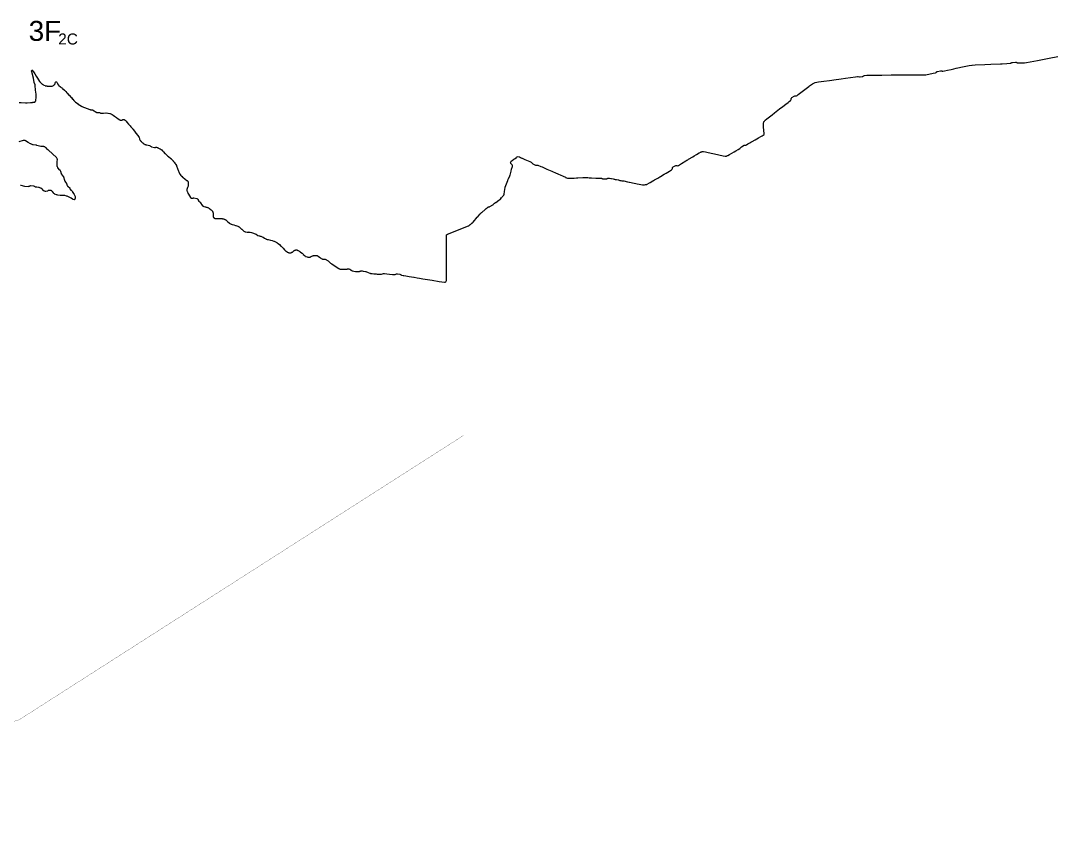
# Model space of a CAD drawing. Header units: metres. Extents: x -4 to 509425, y 7549 to 4732445.
# Drawn here: x 489104 to 498460, y 4718934 to 4726331 of the extents above; entities that cross this region are included whole.
import ezdxf

# ---------------------------------------------------------------- set-up
doc = ezdxf.new("R2010")
doc.units = ezdxf.units.M
doc.header["$LTSCALE"] = 0.01
doc.header["$MEASUREMENT"] = 0
doc.layers.add('----tav posible trazado', color=50, linetype='Continuous')
for name, color, linetype, lineweight in [('LEAR TRAMOS AEREOS TEXTO', 2, 'Continuous', 0), ('LEAR TRAMOS SUBTERRANEOS', 1, 'Continuous', 0), ('NUMERO CIRCUITOS', 6, 'Continuous', 0)]:
    doc.layers.add(name, color=color, linetype=linetype, lineweight=lineweight)
doc.styles.add('SOLARIA 2', font='arial.ttf')

msp = doc.modelspace()

# ---------------------------------------------------------------- linework, layer by layer
at = {"layer": '----tav posible trazado', "const_width": 2}
msp.add_lwpolyline([(493126.297, 4722566.687), (489089.768, 4719983.412), (487391.991, 4719524.721), (486385.747, 4719333.899), (484807.586, 4719492.276), (483449.21, 4719303.957), (482224.131, 4719297.677), (480281.462, 4719364.551), (479800.807, 4719478.806), (478248.851, 4719057.394), (477438.206, 4718935.458)], dxfattribs=at)
at = {"layer": 'LEAR TRAMOS SUBTERRANEOS'}
for points in [[(489091.183, 4725588.51), (489108.352, 4725588.65, -0.02373126), (489109.869, 4725588.59), (489146.597, 4725585.396, 0.02169532), (489147.984, 4725585.335), (489162.127, 4725585.335, 0.02635761), (489163.81, 4725585.424), (489193.974, 4725588.615, -0.02193114), (489195.374, 4725588.702), (489211.379, 4725588.985, 0.02339505), (489212.872, 4725589.081), (489226.171, 4725590.567, 0.16550363), (489235.502, 4725594.952), (489235.892, 4725595.328, 0.14128763), (489240.318, 4725603.009), (489241.807, 4725609.042, 0.03235902), (489242.172, 4725611.079), (489244.355, 4725630.375, 0.03383912), (489244.452, 4725632.536), (489243.775, 4725662.411, 0.02533304), (489243.657, 4725664.027), (489239.342, 4725698.654, -0.011092), (489239.27, 4725699.36), (489235.783, 4725743.069, 0.05729212), (489235.078, 4725746.655), (489227.97, 4725768.959, -0.02512427), (489227.559, 4725770.513), (489219.769, 4725807.414, -0.001754), (489219.747, 4725807.524), (489212.539, 4725842.894, 0.01560214), (489212.309, 4725843.865), (489203.852, 4725875.222, -0.94798262), (489214.669, 4725878.769), (489218.679, 4725868.438, 0.04793127), (489220.054, 4725865.703), (489232.035, 4725846.67, -0.00433458), (489232.181, 4725846.434), (489243.556, 4725827.648), (489256.8, 4725809.626, -0.02335185), (489257.834, 4725808.071), (489275.633, 4725778.401, 0.04646993), (489277.829, 4725775.411), (489282.563, 4725770.078, 0.02951025), (489284.231, 4725768.41), (489297.579, 4725756.544, 0.02809959), (489298.987, 4725755.427), (489311.45, 4725746.636, 0.06028295), (489314.835, 4725744.814), (489325.723, 4725740.547, 0.05204183), (489328.925, 4725739.662), (489341.905, 4725737.494, 0.02627188), (489343.574, 4725737.305), (489353.815, 4725736.685, 0.01273313), (489354.629, 4725736.657), (489389.623, 4725736.324, 0.1919976), (489400.673, 4725740.608), (489409.485, 4725748.805, 0.01933551), (489410.358, 4725749.682), (489414.698, 4725754.395, 0.13017768), (489418.52, 4725761.642), (489420.803, 4725771.553, -0.72012197), (489432.131, 4725772.645), (489437.725, 4725760.078, 0.04762344), (489439.22, 4725757.429), (489447.035, 4725746.226, 0.06031166), (489449.599, 4725743.359), (489464.637, 4725730.151), (489471.914, 4725724.421), (489483.484, 4725716.35, -0.02756633), (489484.873, 4725715.264), (489501.506, 4725700.697, -0.01926618), (489502.401, 4725699.849), (489513.307, 4725688.701, -0.02819002), (489514.494, 4725687.344), (489523.015, 4725676.403, 0.02302321), (489523.972, 4725675.284), (489530.022, 4725668.84, -0.00837848), (489530.382, 4725668.443), (489542.49, 4725654.646, 0.00988042), (489542.916, 4725654.179), (489563.407, 4725632.612, -0.02444855), (489564.427, 4725631.427), (489575.091, 4725617.744, 0.02724321), (489576.236, 4725616.43), (489587.364, 4725604.976, 0.00029696), (489587.377, 4725604.962), (489598.222, 4725593.827, 0.04972005), (489600.651, 4725591.784), (489626.14, 4725574.349, -0.01629231), (489626.981, 4725573.733), (489640.043, 4725563.488, 0.0346649), (489641.878, 4725562.245), (489657.099, 4725553.398, 0.03710045), (489659.232, 4725552.362), (489732.221, 4725523.366, 0.08706781), (489737.637, 4725522.244), (489748.947, 4725521.896, -0.1244438), (489756.488, 4725519.741), (489795.134, 4725497.306, 0.19467798), (489807.019, 4725495.614), (489809.328, 4725496.186, -0.15443971), (489818.963, 4725495.575), (489826.453, 4725492.672, 0.08759336), (489831.911, 4725491.593), (489855.536, 4725491.113, 0.01808719), (489856.693, 4725491.132), (489877.609, 4725492.221, -0.02112194), (489878.961, 4725492.234), (489895.394, 4725491.701, -0.04750682), (489898.404, 4725491.315), (489914.029, 4725487.783, -0.05295408), (489917.229, 4725486.693), (489922.928, 4725484.052), (489933.225, 4725478.756, -0.01854286), (489934.259, 4725478.175), (489944.808, 4725471.719, -0.02024504), (489945.884, 4725470.999), (489955.7, 4725463.84, -0.00010258), (489955.705, 4725463.836), (489973.864, 4725450.58, -0.00713726), (489974.229, 4725450.305), (489989.349, 4725438.591, 0.01348055), (489990.045, 4725438.082), (490002.886, 4725429.198, 0.18688222), (490014.123, 4725426.499), (490021.42, 4725427.481, 0.0970411), (490027.246, 4725429.459), (490032.393, 4725432.146, -0.36053894), (490052.36, 4725427.872), (490060.591, 4725417.437, 0.00019674), (490060.599, 4725417.427), (490068.002, 4725408.541, 0.0048895), (490068.205, 4725408.302), (490082.388, 4725391.939, 0.00261474), (490082.498, 4725391.813), (490097.092, 4725375.326, 0.00002737), (490097.093, 4725375.325), (490104.373, 4725367.103, 0.01775813), (490105.156, 4725366.279), (490109.676, 4725361.852, -0.03707042), (490111.241, 4725360.073), (490120.784, 4725347.456, 0.01439807), (490121.36, 4725346.737), (490141.104, 4725323.538, -0.01881977), (490141.849, 4725322.592), (490176.38, 4725275.215, -0.08807244), (490178.834, 4725270.188), (490182.585, 4725257.069, 0.06719923), (490184.302, 4725253.147), (490190.122, 4725243.586, 0.01441615), (490190.624, 4725242.812), (490194.443, 4725237.284, 0.04664775), (490196.357, 4725235.001), (490198.018, 4725233.358, -0.00068112), (490198.049, 4725233.328), (490199.763, 4725231.623, 0.02169873), (490200.789, 4725230.688), (490204.049, 4725227.966, -0.02430383), (490205.192, 4725226.913), (490211.154, 4725220.859, 0.01980002), (490212.078, 4725219.993), (490215.33, 4725217.176, 0.02639909), (490216.663, 4725216.14), (490221.547, 4725212.739, 0.0289411), (490223.125, 4725211.771), (490227.808, 4725209.258, 0.01737488), (490228.805, 4725208.767), (490231.517, 4725207.546, 0.02222415), (490232.838, 4725207.021), (490237.456, 4725205.418, 0.00104051), (490237.519, 4725205.396), (490239.103, 4725204.853, 0.02143138), (490240.418, 4725204.465), (490247.988, 4725202.579, 0.00619955), (490248.374, 4725202.487), (490274.118, 4725196.746, -0.16453465), (490282.882, 4725191.425), (490284.025, 4725190.066, 0.16900236), (490293.061, 4725184.687), (490320.345, 4725179.099, 0.12251805), (490328.063, 4725179.421), (490332.177, 4725180.629, -0.16033222), (490342.176, 4725180.305), (490348.202, 4725178.103, -0.03432947), (490350.206, 4725177.211), (490367.411, 4725168.087), (490371.794, 4725165.624), (490379.574, 4725160.072, -0.00279527), (490379.719, 4725159.967), (490382.366, 4725158.033, -0.03436675), (490384.047, 4725156.618), (490391.657, 4725149.26, -0.01928983), (490392.511, 4725148.369), (490401.079, 4725138.701, 0.01131162), (490401.571, 4725138.17), (490413.97, 4725125.394, 0.00979682), (490414.415, 4725124.952), (490434.622, 4725105.7, 0.01990999), (490435.578, 4725104.859), (490446.172, 4725096.265, 0.00264964), (490446.304, 4725096.158), (490468.333, 4725078.671, -0.02986555), (490469.755, 4725077.396), (490478.579, 4725068.484, -0.01937995), (490479.416, 4725067.569), (490483.121, 4725063.197, 0.00584406), (490483.366, 4725062.915), (490488.921, 4725056.66, -0.01652087), (490489.596, 4725055.847), (490497.486, 4725045.685, -0.00134292), (490497.539, 4725045.617), (490504.032, 4725037.16, 0.00087915), (490504.067, 4725037.115), (490507.527, 4725032.642, -0.01840029), (490508.212, 4725031.685), (490511.147, 4725027.25, -0.00460782), (490511.308, 4725027.003), (490511.981, 4725025.943, -0.02699231), (490512.828, 4725024.439), (490517.455, 4725015.06, -0.02037964), (490517.984, 4725013.869), (490537.154, 4724965.428, -0.00321084), (490537.229, 4724965.237), (490539.935, 4724958.133, 0.02073729), (490540.458, 4724956.914), (490549.46, 4724938.133, 0.02570418), (490550.245, 4724936.689), (490551.885, 4724934.014, 0.02831446), (490552.917, 4724932.526), (490558.874, 4724924.896, 0.01420982), (490559.454, 4724924.196), (490563.959, 4724919.057, 0.03377631), (490565.489, 4724917.533), (490574.157, 4724909.992, 0.0188206), (490575.095, 4724909.237), (490596.805, 4724893.051, 0.00260515), (490596.939, 4724892.952), (490613.637, 4724880.771, -0.01847722), (490614.565, 4724880.039), (490616.422, 4724878.462, -0.05626133), (490618.88, 4724875.846), (490620.161, 4724874.132, -0.05932232), (490622.052, 4724870.855), (490623.67, 4724867.079, -0.03525753), (490624.409, 4724864.95), (490624.881, 4724863.205, -0.05888599), (490625.428, 4724859.49), (490625.507, 4724856.709, -0.0164524), (490625.503, 4724855.656), (490625.021, 4724842.711, 0.0171664), (490625.018, 4724841.612), (490625.214, 4724835.369, -0.09516735), (490624.262, 4724829.408), (490619.433, 4724816.101, 0.01554219), (490619.123, 4724815.156), (490613.706, 4724796.727, 0.14752144), (490613.77, 4724787.487), (490616.756, 4724777.834, -0.03896655), (490617.304, 4724775.405), (490617.438, 4724774.484), (490620.214, 4724767.444, 0.04700112), (490621.572, 4724764.768), (490628.202, 4724754.275, -0.00731836), (490628.446, 4724753.876), (490645.275, 4724725.431, 0.3523877), (490664.058, 4724718.383), (490669.26, 4724720.099, -0.12646204), (490677.208, 4724720.633), (490702.097, 4724715.987, -0.23516087), (490713.481, 4724707.396), (490717.826, 4724698.678, 0.11058763), (490722.238, 4724693.253), (490730.648, 4724686.619, -0.04962576), (490735.364, 4724680.64), (490736.793, 4724678.3, -0.02590519), (490737.582, 4724676.843), (490741.81, 4724667.967, 0.06743398), (490744.161, 4724664.372), (490748.992, 4724658.796, 0.00300972), (490749.119, 4724658.651), (490755.963, 4724650.94, 0.03474993), (490757.549, 4724649.385), (490758.318, 4724648.73, 0.06711453), (490761.913, 4724646.416), (490764.573, 4724645.171, 0.04296568), (490767.149, 4724644.224), (490779.966, 4724640.731, 0.00567489), (490780.318, 4724640.639), (490787.786, 4724638.784, -0.00759466), (490788.256, 4724638.66), (490792.114, 4724637.577, -0.01597513), (490793.088, 4724637.269), (490800.059, 4724634.821, -0.02483643), (490801.53, 4724634.221), (490807.828, 4724631.279, -0.02758389), (490809.383, 4724630.445), (490816.164, 4724626.313, -0.01957355), (490817.207, 4724625.62), (490824.243, 4724620.536, -0.01766123), (490825.135, 4724619.843), (490833.288, 4724613.028, -0.01209364), (490833.87, 4724612.518), (490837.296, 4724609.36, -0.01730603), (490838.084, 4724608.581), (490841.182, 4724605.302, -0.02507408), (490842.224, 4724604.083), (490844.151, 4724601.582, -0.03485377), (490845.385, 4724599.727), (490846.324, 4724598.076, -0.03080228), (490847.191, 4724596.308), (490848.006, 4724594.349, -0.01810317), (490848.412, 4724593.264), (490849.237, 4724590.79, -0.01735989), (490849.551, 4724589.724), (490850.203, 4724587.197, -0.01927158), (490850.464, 4724585.992), (490850.934, 4724583.338, -0.01793881), (490851.093, 4724582.202), (490851.381, 4724579.435, -0.01936072), (490851.461, 4724578.199), (490851.538, 4724575.227, -0.01445501), (490851.536, 4724574.302), (490851.421, 4724570.675, -0.01005799), (490851.387, 4724570.033), (490850.488, 4724557.564, 0.02578184), (490850.455, 4724555.916), (490850.486, 4724554.909, 0.03132785), (490850.673, 4724552.915), (490850.758, 4724552.377, 0.03879369), (490851.333, 4724549.966), (490851.462, 4724549.564, 0.03845649), (490852.393, 4724547.29), (490852.658, 4724546.761, 0.03857281), (490853.931, 4724544.649), (490854.406, 4724543.983, 0.03860683), (490855.989, 4724542.09), (490856.882, 4724541.177, 0.03615085), (490858.611, 4724539.645), (490859.79, 4724538.745, 0.03783849), (490861.817, 4724537.426), (490863.253, 4724536.639, 0.03537682), (490865.308, 4724535.696), (490867.504, 4724534.87, 0.03901628), (490869.899, 4724534.176), (490873.058, 4724533.524, 0.03887375), (490875.522, 4724533.212), (490879.723, 4724533.008, 0.01953583), (490880.972, 4724532.997), (490886.945, 4724533.175, 0.0071969), (490887.405, 4724533.195), (490902.477, 4724534.08, -0.00962429), (490903.093, 4724534.104), (490911.501, 4724534.273, -0.00970956), (490912.122, 4724534.273), (490920.336, 4724534.119, -0.01489263), (490921.287, 4724534.073), (490933.487, 4724533.116, -0.00948003), (490934.091, 4724533.057), (490937.362, 4724532.675, -0.01848055), (490938.53, 4724532.495), (490944.555, 4724531.335, -0.02731135), (490946.25, 4724530.912), (490951.245, 4724529.37, -0.03301955), (490953.217, 4724528.616), (490957.838, 4724526.489, -0.03174763), (490959.624, 4724525.525), (490964.394, 4724522.546, -0.0284265), (490965.878, 4724521.497), (490971.28, 4724517.2, -0.01648848), (490972.083, 4724516.516), (490978.718, 4724510.483, -0.00626136), (490979.011, 4724510.21), (490985.726, 4724503.789, 0.00517249), (490985.968, 4724503.563), (490996.138, 4724494.233, 0.02111955), (490997.171, 4724493.362), (491001.273, 4724490.193, 0.02567538), (491002.622, 4724489.257), (491007.361, 4724486.318, 0.03043166), (491009.074, 4724485.395), (491015.02, 4724482.643, 0.0252004), (491016.515, 4724482.041), (491024.043, 4724479.439, 0.01393819), (491024.894, 4724479.172), (491037.728, 4724475.524, 0.002176), (491037.862, 4724475.486), (491055.187, 4724470.724, -0.0108382), (491055.852, 4724470.526), (491065.102, 4724467.546, -0.01141402), (491065.792, 4724467.307), (491074.241, 4724464.153, -0.01456253), (491075.104, 4724463.802), (491082.48, 4724460.548, -0.01863836), (491083.553, 4724460.026), (491087.529, 4724457.905, -0.08858273), (491091.949, 4724454.426), (491099.027, 4724446.475, 0.04754745), (491101.252, 4724444.409), (491109.635, 4724437.991, -0.01958389), (491110.599, 4724437.191), (491127.008, 4724422.455, 0.07821932), (491131.182, 4724419.747), (491142.649, 4724414.633, 0.06711066), (491146.752, 4724413.429), (491158.56, 4724411.627, 0.0497868), (491161.734, 4724411.462), (491171.559, 4724411.929, -0.03296384), (491173.666, 4724411.891), (491183.996, 4724411.018, -0.06536834), (491188.066, 4724410.13), (491198.425, 4724406.403, 0.01534609), (491199.359, 4724406.099), (491217.254, 4724400.876, -0.02715049), (491218.892, 4724400.3), (491239.22, 4724391.883, -0.03324389), (491241.125, 4724390.941), (491257.752, 4724381.3, 0.04877489), (491260.585, 4724380.007), (491271.934, 4724376.113, 0.06341128), (491275.892, 4724375.295), (491278.542, 4724375.09, -0.07982955), (491283.477, 4724373.9), (491301.646, 4724366.306, -0.04160811), (491304.006, 4724365.081), (491317.331, 4724356.685, 0.00165292), (491317.421, 4724356.629), (491329.178, 4724349.33), (491332.717, 4724347.57, 0.04948307), (491335.671, 4724346.449), (491340.925, 4724345.031, 0.01469208), (491341.839, 4724344.813), (491351.051, 4724342.899, -0.00246802), (491351.206, 4724342.866), (491371.994, 4724338.332, -0.0089654), (491372.553, 4724338.2), (491386.433, 4724334.647, -0.01609285), (491387.421, 4724334.36), (491402.289, 4724329.515, -0.02544655), (491403.809, 4724328.933), (491417.057, 4724323.069, -0.02365143), (491418.41, 4724322.392), (491430.086, 4724315.84, -0.02321137), (491431.346, 4724315.054), (491441, 4724308.391, -0.02655582), (491442.344, 4724307.354), (491452.785, 4724298.373, -0.01651727), (491453.563, 4724297.658), (491467.055, 4724284.407, -0.00759176), (491467.396, 4724284.061), (491476.26, 4724274.809, -0.00208876), (491476.352, 4724274.713), (491486.367, 4724264.084, -0.00179551), (491486.445, 4724264), (491499.166, 4724250.304, 0.01289925), (491499.743, 4724249.714), (491510.314, 4724239.449, 0.05057198), (491512.845, 4724237.445), (491522.998, 4724230.957, 0.04227277), (491525.389, 4724229.7), (491533.665, 4724226.205, 0.02092028), (491534.918, 4724225.736), (491539.618, 4724224.2, 0.03787755), (491541.969, 4724223.624), (491544.467, 4724223.209, 0.02894875), (491546.308, 4724223.012), (491549.036, 4724222.879, 0.02187939), (491550.435, 4724222.872), (491552.957, 4724222.97, 0.01846065), (491554.134, 4724223.059), (491555.565, 4724223.221, 0.03332039), (491557.661, 4724223.601), (491557.981, 4724223.681, 0.05371775), (491561.197, 4724224.867), (491566.616, 4724227.555, 0.0271387), (491568.126, 4724228.409), (491570.883, 4724230.172, 0.01368482), (491571.607, 4724230.664), (491574.782, 4724232.949, 0.00888356), (491575.238, 4724233.289), (491577.088, 4724234.723, 0.01284982), (491577.725, 4724235.243), (491579.45, 4724236.728, 0.00436003), (491579.66, 4724236.912), (491584.13, 4724240.897, -0.0191903), (491585.077, 4724241.678), (491587.084, 4724243.208, -0.02285335), (491588.286, 4724244.04), (491588.442, 4724244.138, -0.01201004), (491589.103, 4724244.531), (491591.414, 4724245.83, -0.03122329), (491593.212, 4724246.697), (491593.89, 4724246.973, -0.01152953), (491594.579, 4724247.236), (491595.909, 4724247.708, -0.04323383), (491598.582, 4724248.404), (491601.064, 4724248.825, -0.0499237), (491604.243, 4724249.043), (491607.123, 4724248.952, -0.04851185), (491610.195, 4724248.556), (491613.715, 4724247.749, -0.04451845), (491616.419, 4724246.87), (491620.816, 4724244.994, -0.03673322), (491622.902, 4724243.917), (491628.329, 4724240.589, -0.00951032), (491628.842, 4724240.261), (491636.147, 4724235.389, -0.04325341), (491638.305, 4724233.664), (491642.857, 4724229.328, 0.04981615), (491645.366, 4724227.374), (491659.538, 4724218.451, -0.05141249), (491662.121, 4724216.427), (491662.983, 4724215.596, -0.05213842), (491665.124, 4724213.049), (491667.221, 4724209.951, 0.05479813), (491669.486, 4724207.287), (491676.57, 4724200.597, 0.03235812), (491678.162, 4724199.276), (491688.956, 4724191.449, 0.07571968), (491693.238, 4724189.24), (491704.386, 4724185.482, 0.01626628), (491705.382, 4724185.182), (491710.407, 4724183.845, 0.0112939), (491711.11, 4724183.675), (491715.979, 4724182.612, 0.0611207), (491719.859, 4724182.251), (491722.413, 4724182.326, 0.05337152), (491725.788, 4724182.788), (491729.337, 4724183.666, 0.03751821), (491731.615, 4724184.414), (491735.954, 4724186.211, 0.03484678), (491737.947, 4724187.204), (491739.927, 4724188.37, -0.01676395), (491740.869, 4724188.882), (491753.586, 4724195.26, -0.02066676), (491754.791, 4724195.803), (491755.976, 4724196.279, -0.03011732), (491757.802, 4724196.889), (491760.087, 4724197.501, -0.04900592), (491763.174, 4724198.011), (491770.534, 4724198.497, -0.00058934), (491770.571, 4724198.499), (491774.086, 4724198.723, -0.00376492), (491774.327, 4724198.737), (491775.875, 4724198.812, -0.02978803), (491777.78, 4724198.791), (491780.287, 4724198.613, 0.02141302), (491781.656, 4724198.575), (491789.425, 4724198.692, -0.05201645), (491792.732, 4724198.397), (491794.688, 4724198.015), (491801.391, 4724193.989, -0.03397707), (491803.172, 4724192.746), (491815.453, 4724182.88, 0.01250885), (491816.09, 4724182.395), (491823.841, 4724176.781, 0.01467424), (491824.618, 4724176.253), (491831.387, 4724171.933), (491840.588, 4724166.853, 0.15372686), (491850.01, 4724164.95), (491858.683, 4724165.871, -0.1483958), (491867.81, 4724164.126), (491894.22, 4724150.258, -0.08416456), (491898.473, 4724147.015), (491913.621, 4724130.801, 0.06264756), (491916.69, 4724128.246), (491927.12, 4724121.573, -0.00085126), (491927.166, 4724121.544), (491959.684, 4724100.584, 0.00432376), (491959.918, 4724100.436), (491991.32, 4724080.956, 0.02023941), (491992.447, 4724080.318), (491999.18, 4724076.862, 0.04097714), (492001.599, 4724075.861), (492004.768, 4724074.844, 0.05322273), (492008.094, 4724074.156), (492010.724, 4724073.898, 0.02648672), (492012.417, 4724073.822), (492038.844, 4724074.037, 0.00296597), (492039.034, 4724074.039), (492043.782, 4724074.134, 0.01058148), (492044.458, 4724074.162), (492050.17, 4724074.519, 0.01533548), (492051.147, 4724074.61), (492056.864, 4724075.32, -0.02809714), (492058.657, 4724075.441), (492066.033, 4724075.525, 0.04704403), (492069.021, 4724075.841), (492071.934, 4724076.429, -0.05012534), (492075.118, 4724076.746), (492079.126, 4724076.742, -0.06948057), (492083.508, 4724076.126), (492089.306, 4724074.468, 0.01639613), (492090.324, 4724074.213), (492093.186, 4724073.594), (492100.618, 4724067.112, 0.03398255), (492102.349, 4724065.798), (492107.584, 4724062.358, 0.08393392), (492112.468, 4724060.213), (492126.873, 4724056.59, 0.01471414), (492127.792, 4724056.388), (492142.448, 4724053.607, 0.05860115), (492146.177, 4724053.344), (492178.327, 4724054.843, 0.05088664), (492181.539, 4724055.323), (492187.081, 4724056.738, -0.01166045), (492187.808, 4724056.906), (492192.758, 4724057.926, -0.02794905), (492194.526, 4724058.189), (492200.415, 4724058.73, -0.06701488), (492204.681, 4724058.549), (492214.047, 4724056.883, 0.00850988), (492214.585, 4724056.796), (492233.304, 4724054.119, -0.06230156), (492237.135, 4724053.073), (492258.806, 4724044.142, 0.00145282), (492258.892, 4724044.107), (492274.679, 4724037.707, 0.07048434), (492279.034, 4724036.621), (492294.449, 4724035.018, -0.0257989), (492296.079, 4724034.763), (492308.667, 4724032.121, 0.08815842), (492314.263, 4724031.948), (492319.129, 4724032.658, -0.08968571), (492324.82, 4724032.465), (492330.461, 4724031.245, 0.02345657), (492331.941, 4724030.997), (492340.752, 4724029.943, 0.02198807), (492342.154, 4724029.838), (492351.671, 4724029.541, 0.00339959), (492351.888, 4724029.536), (492376.062, 4724029.112, 0.05449771), (492379.525, 4724029.429), (492387.959, 4724031.141, 0.02158159), (492389.299, 4724031.474), (492398.971, 4724034.324, -0.10323913), (492405.487, 4724034.851), (492427.705, 4724032.061, 0.00971351), (492428.324, 4724031.995), (492453.147, 4724029.853, -0.00511344), (492453.473, 4724029.821), (492478.488, 4724027.146, 0.00204905), (492478.618, 4724027.132), (492491.739, 4724025.838), (492498.388, 4724025.175, 0.1899594), (492509.677, 4724028.373), (492510.737, 4724029.182, -0.21081892), (492523.297, 4724032.202), (492545.548, 4724028.163, -0.114815), (492552.204, 4724025.284), (492556.97, 4724021.759, 0.114815), (492563.627, 4724018.88), (492577.337, 4724016.391, 0.001888), (492577.456, 4724016.37), (492581.618, 4724015.647, 0.00218466), (492581.756, 4724015.623), (492599.377, 4724012.72, 0.00079786), (492599.427, 4724012.712), (492630.165, 4724007.748, 0.00008085), (492630.17, 4724007.748), (492674.444, 4724000.613, 0.00086244), (492674.498, 4724000.604), (492702.122, 4723996.25, -0.00047946), (492702.153, 4723996.246), (492724.919, 4723992.613, -0.00057035), (492724.955, 4723992.607), (492754.789, 4723987.776, 0.00000542), (492754.789, 4723987.776), (492839.795, 4723974.014, -0.00000145), (492839.795, 4723974.014), (492904.032, 4723963.614, -0.00000164), (492904.032, 4723963.614), (492950.487, 4723956.235, 0.46180639), (492968.997, 4723972.072), (492968.116, 4724375.945, -0.30717552), (492978.169, 4724390.833), (493167.777, 4724466.757, 0.05710797), (493170.983, 4724468.487), (493185.788, 4724478.814, 0.03006493), (493187.296, 4724480.007), (493199.176, 4724490.622, 0.00004334), (493199.178, 4724490.624), (493202.113, 4724493.248, 0.00026403), (493202.125, 4724493.259), (493205.933, 4724496.67, 0.02905222), (493207.242, 4724497.988), (493225.788, 4724518.958, 0.00346212), (493225.933, 4724519.125), (493236.211, 4724531.076, 0.00185296), (493236.288, 4724531.166), (493248.412, 4724545.477, -0.00183181), (493248.488, 4724545.567), (493252.563, 4724550.305, -0.00021968), (493252.572, 4724550.316), (493272.881, 4724573.894, -0.03795539), (493274.599, 4724575.606), (493282.466, 4724582.341, 0.00056229), (493282.493, 4724582.364), (493288.653, 4724587.661, 0.00143617), (493288.722, 4724587.721), (493320.003, 4724614.935, 0.00302252), (493320.148, 4724615.063), (493330.08, 4724623.917, 0.00193664), (493330.173, 4724624), (493337.291, 4724630.445), (493345.133, 4724636.738, -0.1136236), (493351.598, 4724639.86), (493357.342, 4724641.166, 0.07072783), (493361.549, 4724642.774), (493391.276, 4724659.248, 0.13013496), (493397.185, 4724664.92), (493398.401, 4724666.916, -0.12727369), (493404.152, 4724672.499), (493415.119, 4724678.705, 0.03130607), (493416.795, 4724679.799), (493443.622, 4724699.813, -0.0151237), (493444.414, 4724700.368), (493455.137, 4724707.4, 0.07251256), (493458.592, 4724710.463), (493470.041, 4724724.033, 0.02400498), (493470.973, 4724725.253), (493475.59, 4724731.933, -0.05643907), (493477.958, 4724734.646), (493482.96, 4724739.218, 0.00413532), (493483.154, 4724739.398), (493484.797, 4724740.951, 0.00268531), (493484.922, 4724741.07), (493487.55, 4724743.607, 0.09129326), (493490.922, 4724748.32), (493491.697, 4724749.971, 0.07245574), (493493.034, 4724754.386), (493496.682, 4724778.596, 0.00006874), (493496.682, 4724778.6), (493502.111, 4724814.698, -0.01328014), (493502.259, 4724815.535), (493502.432, 4724816.376, -0.0346271), (493503.026, 4724818.508), (493513.857, 4724849.048, -0.00327276), (493513.928, 4724849.245), (493524.814, 4724878.707, -0.0199222), (493525.303, 4724879.884), (493530.387, 4724890.866, 0.00192004), (493530.439, 4724890.978), (493543.557, 4724919.894, 0.00161447), (493543.6, 4724919.988), (493545.657, 4724924.601, 0.03115548), (493546.353, 4724926.467), (493550.287, 4724939.42, 0.01245609), (493550.5, 4724940.188), (493556.609, 4724964.617, 0.00553492), (493556.691, 4724964.962), (493560.385, 4724981.257, -0.02982742), (493560.917, 4724983.088), (493569.106, 4725006.078, 0.28455599), (493565.557, 4725022.548), (493556.587, 4725031.859, -0.09777206), (493553.233, 4725037.072), (493552.806, 4725038.149, -0.18488108), (493552.678, 4725049.589), (493552.766, 4725049.829), (493556.505, 4725053.463, -0.02032907), (493557.474, 4725054.331), (493565.894, 4725061.279, -0.01139322), (493566.467, 4725061.73), (493580.314, 4725072.133, -0.01643414), (493581.175, 4725072.737), (493592.36, 4725080.042, 0.01697185), (493593.249, 4725080.666), (493604.91, 4725089.466, 0.00923965), (493605.375, 4725089.831), (493610.807, 4725094.255, -0.33105017), (493629.883, 4725095.095), (493630.907, 4725094.402), (493640.035, 4725089.175, 0.03120531), (493641.825, 4725088.294), (493654.686, 4725082.929, -0.00489467), (493654.973, 4725082.805), (493681.645, 4725071.06, 0.00098905), (493681.703, 4725071.035), (493696.276, 4725064.687, -0.00313367), (493696.459, 4725064.606), (493727.331, 4725050.694), (493737.484, 4725046.113, -0.16318708), (493744.946, 4725039.199), (493745.81, 4725037.616, 0.16318708), (493753.272, 4725030.701), (493777.447, 4725019.794, 0.16739139), (493787.824, 4725018.835), (493789.631, 4725019.277, -0.16193176), (493799.696, 4725018.455), (493824.858, 4725007.74, -0.00003945), (493824.861, 4725007.739), (493836.853, 4725002.63, -0.00858194), (493837.354, 4725002.406), (493861.497, 4724991.127, 0.00653931), (493861.879, 4724990.955), (493880.243, 4724982.954, 0.00446469), (493880.506, 4724982.842), (493911.821, 4724969.859, 0.00167095), (493911.92, 4724969.818), (493925.316, 4724964.369, -0.02649193), (493926.849, 4724963.648), (493937.132, 4724958.133, 0.02398434), (493938.517, 4724957.474), (493953.07, 4724951.383, -0.0046179), (493953.342, 4724951.266), (493987.207, 4724936.352, 0.00304711), (493987.386, 4724936.274), (494000.377, 4724930.741, 0.00163153), (494000.474, 4724930.7), (494027.85, 4724919.251, -0.01977223), (494028.996, 4724918.717), (494048.656, 4724908.601, 0.04068639), (494051.056, 4724907.604), (494069.28, 4724901.715, 0.05008984), (494072.406, 4724901.04), (494079.537, 4724900.236, 0.03223019), (494081.595, 4724900.137), (494127.17, 4724900.89, 0.02019883), (494128.46, 4724900.963), (494150.046, 4724903.07, -0.01455089), (494150.974, 4724903.134), (494153.855, 4724903.246, -0.01011775), (494154.502, 4724903.259), (494160.826, 4724903.25, 0.02077905), (494162.155, 4724903.303), (494206.524, 4724906.938, -0.03028036), (494208.459, 4724906.979), (494231.078, 4724906.088, -0.00084821), (494231.132, 4724906.086), (494251.806, 4724905.202, -0.00294813), (494251.994, 4724905.193), (494264.31, 4724904.521, 0.00212459), (494264.446, 4724904.514), (494286.033, 4724903.519, -0.0008679), (494286.089, 4724903.517), (494323.877, 4724901.644, -0.0001027), (494323.884, 4724901.644), (494332.433, 4724901.217, 0.01261219), (494333.24, 4724901.197), (494358.468, 4724901.21), (494371.105, 4724901.226, -0.1618306), (494380.687, 4724898.055), (494382.166, 4724896.953, 0.15942292), (494391.597, 4724893.782), (494418.576, 4724893.563, 0.15792451), (494427.982, 4724896.526), (494429.497, 4724897.604, -0.16138982), (494439.119, 4724900.563), (494445.023, 4724900.435, -0.04600543), (494447.943, 4724900.102), (494462.166, 4724897.137, 0.03950519), (494464.671, 4724896.819), (494465.324, 4724896.788, -0.03856512), (494467.77, 4724896.481), (494483.414, 4724893.281, 0.00656728), (494483.827, 4724893.202), (494489.958, 4724892.115, -0.01496663), (494490.896, 4724891.92), (494494.947, 4724890.948, 0.01152545), (494495.668, 4724890.793), (494501.845, 4724889.609, -0.0000536), (494501.849, 4724889.609), (494513.535, 4724887.368, -0.00268752), (494513.704, 4724887.334), (494529.034, 4724884.223, -0.00392339), (494529.28, 4724884.171), (494544.178, 4724880.904, 0.00244358), (494544.331, 4724880.871), (494552.239, 4724879.217, 0.00100084), (494552.302, 4724879.204), (494561.016, 4724877.418, 0.01585437), (494562.016, 4724877.246), (494576.812, 4724875.18, -0.01444159), (494577.723, 4724875.026), (494612.653, 4724868.073, -0.00931363), (494613.236, 4724867.946), (494629.089, 4724864.171, 0.00879455), (494629.639, 4724864.05), (494644.693, 4724861.021, 0.00007801), (494644.698, 4724861.02), (494656.805, 4724858.588, -0.00028271), (494656.823, 4724858.584), (494688.874, 4724852.108, -0.00020503), (494688.887, 4724852.105), (494700.281, 4724849.793, 0.0082256), (494700.798, 4724849.697), (494719.384, 4724846.558, -0.00071951), (494719.43, 4724846.55), (494748.195, 4724841.607, 0.03501668), (494750.422, 4724841.383), (494764.025, 4724840.973, 0.03227251), (494766.087, 4724841.043), (494775.111, 4724841.939, 0.030942), (494777.064, 4724842.255), (494787.488, 4724844.615, 0.07137339), (494791.733, 4724846.237), (494811.822, 4724857.411, 0.00019284), (494811.832, 4724857.417), (494817.116, 4724860.361, 0.01007501), (494817.673, 4724860.686), (494842.454, 4724875.835, -0.00157788), (494842.54, 4724875.887), (494849.193, 4724879.897, -0.02118884), (494850.383, 4724880.547), (494856.676, 4724883.646, 0.01506012), (494857.528, 4724884.098), (494886.442, 4724900.571, 0.0050392), (494886.721, 4724900.734), (494905.966, 4724912.218, 0.00619389), (494906.304, 4724912.425), (494913.021, 4724916.663, -0.00442802), (494913.262, 4724916.812), (494944.717, 4724935.885, 0.00057942), (494944.749, 4724935.905), (494963.557, 4724947.368, 0.00127187), (494963.626, 4724947.411), (494992.345, 4724965.117), (495012.026, 4724977.315, 0.23338716), (495019.519, 4724989.336), (495019.583, 4724989.98, -0.23338716), (495027.076, 4725002.001), (495045.517, 4725013.431, -0.23084093), (495059.472, 4725014.846), (495060.113, 4725014.61, 0.22956762), (495074.002, 4725015.986), (495083.671, 4725021.914), (495102.043, 4725033.276, -0.00476094), (495102.303, 4725033.434), (495141.375, 4725056.584, 0.00113339), (495141.437, 4725056.621), (495151.377, 4725062.571, 0.00483619), (495151.641, 4725062.732), (495160.248, 4725068.113, -0.00010728), (495160.254, 4725068.117), (495167.219, 4725072.467, -0.00374883), (495167.423, 4725072.593), (495204.426, 4725094.941, 0.00271614), (495204.574, 4725095.032), (495218.699, 4725103.773, 0.00220686), (495218.819, 4725103.848), (495238.522, 4725116.284, -0.01141242), (495239.148, 4725116.66), (495262.539, 4725129.97, -0.01261432), (495263.25, 4725130.352), (495278.292, 4725137.934, -0.01433153), (495279.354, 4725138.335), (495285.607, 4725140.449, -0.06012349), (495289.361, 4725141.232), (495298.895, 4725142.051, -0.04992536), (495302.082, 4725142.006), (495321.117, 4725139.83, -0.01397692), (495322.002, 4725139.703), (495332.718, 4725137.866, -0.01416393), (495333.606, 4725137.688), (495372.386, 4725128.755, -0.00002152), (495372.387, 4725128.754), (495402.261, 4725121.87, -0.0017638), (495402.37, 4725121.844), (495480.84, 4725103.177, 0.01557886), (495481.817, 4725102.976), (495499.706, 4725099.883, 0.09199115), (495505.544, 4725099.954), (495509.989, 4725100.835, 0.06698202), (495514.027, 4725102.216), (495521.357, 4725105.877, 0.01356495), (495522.123, 4725106.286), (495538.498, 4725115.606, 0.00007624), (495538.502, 4725115.609), (495559.019, 4725127.295, 0.00210109), (495559.135, 4725127.362), (495580.715, 4725139.896, 0.00729318), (495581.115, 4725140.136), (495596.477, 4725149.668), (495617.484, 4725161.302), (495632.49, 4725169.642, 0.16129662), (495639.301, 4725177.047), (495640.067, 4725178.745, -0.15778031), (495646.688, 4725186.042), (495670.129, 4725199.495, -0.15818036), (495679.794, 4725201.527), (495681.83, 4725201.309, 0.15594502), (495691.374, 4725203.272), (495704.84, 4725210.844), (495721.662, 4725220.665), (495733.127, 4725227.23, -0.00364005), (495733.33, 4725227.344), (495745.022, 4725233.815, 0.00000614), (495745.022, 4725233.816), (495770.141, 4725247.719, 0.00174351), (495770.239, 4725247.774), (495801.797, 4725265.53, 0.00025836), (495801.811, 4725265.538), (495823.848, 4725277.967, 0.00042221), (495823.872, 4725277.98), (495833.752, 4725283.575, -0.00224856), (495833.878, 4725283.646), (495845.481, 4725290.079, 0.29953769), (495853.644, 4725305.662), (495847.796, 4725364.195, -0.0017172), (495847.786, 4725364.304), (495846.476, 4725378.39, -0.01010195), (495846.429, 4725379.035), (495845.954, 4725388.108, -0.02755374), (495845.959, 4725389.87), (495846.145, 4725393.074, -0.01422055), (495846.224, 4725393.981), (495846.811, 4725399.078, -0.03382958), (495847.203, 4725401.205), (495847.82, 4725403.618, -0.00254166), (495847.861, 4725403.775), (495849.009, 4725408.087, -0.02168262), (495849.423, 4725409.41), (495849.643, 4725410.017), (495849.904, 4725410.577), (495853.069, 4725416.288), (495853.426, 4725416.867), (495853.975, 4725417.66), (495854.801, 4725418.77), (495859.588, 4725423.811), (495863.381, 4725427.132), (495877.502, 4725438.029), (495926.045, 4725475.796), (495948.202, 4725493.098), (495993.691, 4725528.667), (496023.095, 4725551.593), (496050.992, 4725573.127), (496071.339, 4725588.811), (496079.928, 4725595.653), (496092.058, 4725605.472, 0.17228781), (496097.648, 4725614.606), (496099.335, 4725622.606, -0.1794512), (496105.274, 4725632.016), (496124.132, 4725646.431, -0.22881712), (496137.763, 4725649.233), (496138.307, 4725649.096, 0.23063301), (496152.025, 4725651.966), (496161.133, 4725659.028, 0.0001548), (496161.14, 4725659.034), (496198.368, 4725687.936), (496246.683, 4725724.835), (496258.401, 4725733.83), (496265.873, 4725739.546), (496290.437, 4725756.505), (496296.511, 4725760.212), (496310.529, 4725766.956), (496315.773, 4725768.451), (496345.358, 4725773.96), (496395.067, 4725780.594), (496444.826, 4725787.742), (496466.111, 4725790.942), (496484.342, 4725793.349), (496551.874, 4725802.386), (496591.338, 4725808.036), (496682.39, 4725821.613), (496699.508, 4725824.299, -0.10720255), (496706.28, 4725823.907), (496717.495, 4725820.785, 0.09783956), (496723.679, 4725820.311), (496743.53, 4725822.677, 0.16260892), (496752.699, 4725827.005), (496753.853, 4725828.109, -0.16360884), (496763.083, 4725832.444), (496784.962, 4725834.965, -0.01336158), (496785.813, 4725835.04), (496806.457, 4725836.306, -0.01549476), (496807.448, 4725836.336), (496840.318, 4725836.313, 0.00186085), (496840.437, 4725836.313), (496921.364, 4725836.859, -0.00022777), (496921.378, 4725836.859), (497007.258, 4725837.36, -0.0011403), (497007.331, 4725837.36), (497185.882, 4725837.586, 0.00023615), (497185.897, 4725837.586), (497293.232, 4725837.824, 0.00073286), (497293.279, 4725837.824), (497303.134, 4725837.875, 0.02361185), (497304.642, 4725837.954), (497320.169, 4725839.505, 0.02591088), (497321.807, 4725839.755), (497385.831, 4725852.946), (497408.565, 4725857.911, 0.16966953), (497417.557, 4725863.438), (497418.568, 4725864.679, -0.16966953), (497427.56, 4725870.206), (497453.152, 4725875.795, -0.17027418), (497463.664, 4725874.503), (497465.082, 4725873.801, 0.17027418), (497475.593, 4725872.509), (497489.339, 4725875.511, -0.00213556), (497489.472, 4725875.539), (497516.022, 4725881.1, -0.00227597), (497516.165, 4725881.129), (497550.184, 4725887.932, 0.00507167), (497550.502, 4725887.999), (497574.537, 4725893.314, -0.00296221), (497574.722, 4725893.354), (497597.24, 4725898.054, 0.00155916), (497597.338, 4725898.075), (497669.695, 4725913.651, -0.00061106), (497669.733, 4725913.659), (497714.403, 4725923.161, -0.01351726), (497715.254, 4725923.318), (497738.076, 4725926.897, -0.02713776), (497739.802, 4725927.072), (497769.69, 4725928.478, -0.00095143), (497769.751, 4725928.48), (497856.683, 4725932.238, 0.00160458), (497856.785, 4725932.242), (497911.168, 4725934.942, -0.00101924), (497911.233, 4725934.946), (497996.976, 4725938.852, 0.00081177), (497997.028, 4725938.855), (498014.097, 4725939.688, -0.00095475), (498014.158, 4725939.691), (498056.421, 4725941.592, 0.00194631), (498056.545, 4725941.599), (498087.24, 4725943.219, 0.16274788), (498096.681, 4725946.94), (498098.076, 4725948.11, -0.16430767), (498107.614, 4725951.836), (498134.203, 4725953.078, -0.16347148), (498144.004, 4725950.287), (498145.525, 4725949.243, 0.16201953), (498155.235, 4725946.449), (498207.992, 4725948.613, -0.00803192), (498208.506, 4725948.626), (498213.776, 4725948.673, 0.02776514), (498215.548, 4725948.787), (498233.231, 4725950.918, 0.01701502), (498234.307, 4725951.085), (498335.203, 4725970.277, 0.00160318), (498335.303, 4725970.296), (498380.077, 4725979.111, 0.00141304), (498380.166, 4725979.129), (498423.91, 4725987.998, -0.00263097), (498424.075, 4725988.03), (498533.608, 4726009.04, 0.00039937)], [(489102.84, 4724836.612, -0.03748117), (489105.213, 4724836.284), (489138.559, 4724829.098, 0.03454404), (489140.744, 4724828.783), (489172.67, 4724826.413, 0.16828756), (489182.794, 4724829.098), (489184.156, 4724830.016, -0.16828773), (489194.28, 4724832.702), (489220.52, 4724830.753, -0.16828769), (489230.136, 4724826.602), (489231.362, 4724825.481, 0.16776286), (489240.945, 4724821.331), (489251.954, 4724820.491, -0.00288016), (489252.138, 4724820.476), (489265.754, 4724819.279, -0.05711272), (489269.324, 4724818.549), (489282.087, 4724814.378, -0.07678649), (489286.445, 4724812.169), (489292.754, 4724807.641, -0.06438215), (489295.753, 4724804.841), (489305.895, 4724792.583, 0.11222762), (489311.516, 4724788.256), (489317.77, 4724785.368, 0.05926725), (489321.364, 4724784.2), (489326.476, 4724783.187, 0.09965049), (489332.79, 4724783.205), (489346.388, 4724785.983, 0.04932028), (489349.396, 4724786.913), (489357.42, 4724790.293, -0.08569178), (489362.724, 4724791.522), (489369.983, 4724791.934, -0.06087381), (489373.857, 4724791.682), (489377.954, 4724790.909, -0.20251818), (489388.327, 4724784.023), (489390.79, 4724780.304, 0.000312), (489390.801, 4724780.288), (489399.36, 4724767.401, 0.09184939), (489403.416, 4724763.214), (489407.89, 4724760.032, 0.05663137), (489411.052, 4724758.284), (489426.407, 4724751.94, 0.04375692), (489429.073, 4724751.102), (489439.27, 4724748.854, 0.03403036), (489441.421, 4724748.532), (489461.444, 4724746.909, 0.01445439), (489462.367, 4724746.861), (489486.067, 4724746.315, -0.01172396), (489486.816, 4724746.28), (489499.172, 4724745.414, -0.03665695), (489501.491, 4724745.08), (489518.348, 4724741.372, -0.06594556), (489522.298, 4724739.938), (489540.043, 4724730.702, 0.02672135), (489541.599, 4724729.995), (489558.893, 4724723.227, -0.04992068), (489561.731, 4724721.775), (489574.012, 4724713.859, -0.00642626), (489574.355, 4724713.631), (489578.207, 4724711.006, 0.77008582), (489601.584, 4724731.271), (489589.087, 4724756.759, 0.02442186), (489588.332, 4724758.126), (489578.268, 4724774.412, 0.02679014), (489577.29, 4724775.819), (489566.679, 4724789.473, 0.01323395), (489566.142, 4724790.128), (489553.07, 4724805.225, 0.02668321), (489551.886, 4724806.454), (489533.273, 4724823.81, -0.12522543), (489529.007, 4724830.449), (489523.124, 4724848.083, 0.05726941), (489521.58, 4724851.394), (489513.098, 4724865.202, 0.00861096), (489512.802, 4724865.667), (489506.755, 4724874.792, -0.09593649), (489504.419, 4724880.409), (489496.982, 4724910.426, 0.10153756), (489494.212, 4724916.231), (489475.578, 4724940.862, -0.09989686), (489472.833, 4724946.566), (489470.242, 4724956.74, 0.07582779), (489468.36, 4724961.183), (489461.343, 4724972.574, 0.01790046), (489460.643, 4724973.481), (489442.065, 4724995.867, -0.04824549), (489440.335, 4724998.416), (489437.312, 4725003.952, -0.06808544), (489435.768, 4725008.005), (489434.22, 4725014.676, -0.08678237), (489433.918, 4725020.181), (489435.823, 4725036.203, 0.01211316), (489435.895, 4725036.975), (489436.795, 4725049.833, 0.01363888), (489436.832, 4725050.705), (489437.109, 4725068.766, 0.05410922), (489436.789, 4725072.204), (489435.879, 4725076.67, 0.10202506), (489433.337, 4725082.611), (489430.313, 4725086.96, 0.0624492), (489427.651, 4725089.921), (489395.755, 4725117.543, -0.00491823), (489395.519, 4725117.751), (489352.287, 4725156.705, -0.02046209), (489351.351, 4725157.62), (489334.277, 4725175.744, 0.03406596), (489332.679, 4725177.224), (489325.354, 4725183.135, 0.12646286), (489318.105, 4725186.437), (489313.034, 4725187.338, 0.05529884), (489309.513, 4725187.568), (489293.591, 4725186.849, -0.08005665), (489288.534, 4725187.432), (489249.425, 4725198.441, 0.02898656), (489247.614, 4725198.839), (489218.089, 4725203.558, -0.05660032), (489214.611, 4725204.527), (489195.873, 4725212.112, -0.03000152), (489194.141, 4725212.937), (489172.812, 4725224.717, -0.0186303), (489171.791, 4725225.332), (489149.222, 4725240.09, 0.15360543), (489139.977, 4725242.692), (489129.445, 4725242.37, 0.05545935), (489125.942, 4725241.872), (489086.562, 4725231.727, 0.04716127)]]:
    msp.add_lwpolyline(points, format="xyb", dxfattribs=at)

# ---------------------------------------------------------------- texts
at = {"layer": 'LEAR TRAMOS AEREOS TEXTO', "style": 'SOLARIA 2'}
msp.add_text('3F', height=181.2814, dxfattribs=at).set_placement((489176.713, 4726146.891))
at = {"layer": 'NUMERO CIRCUITOS', "style": 'SOLARIA 2'}
msp.add_text('2C', height=100, dxfattribs=at).set_placement((489444.831, 4726114.103))

doc.saveas('drawing.dxf')
